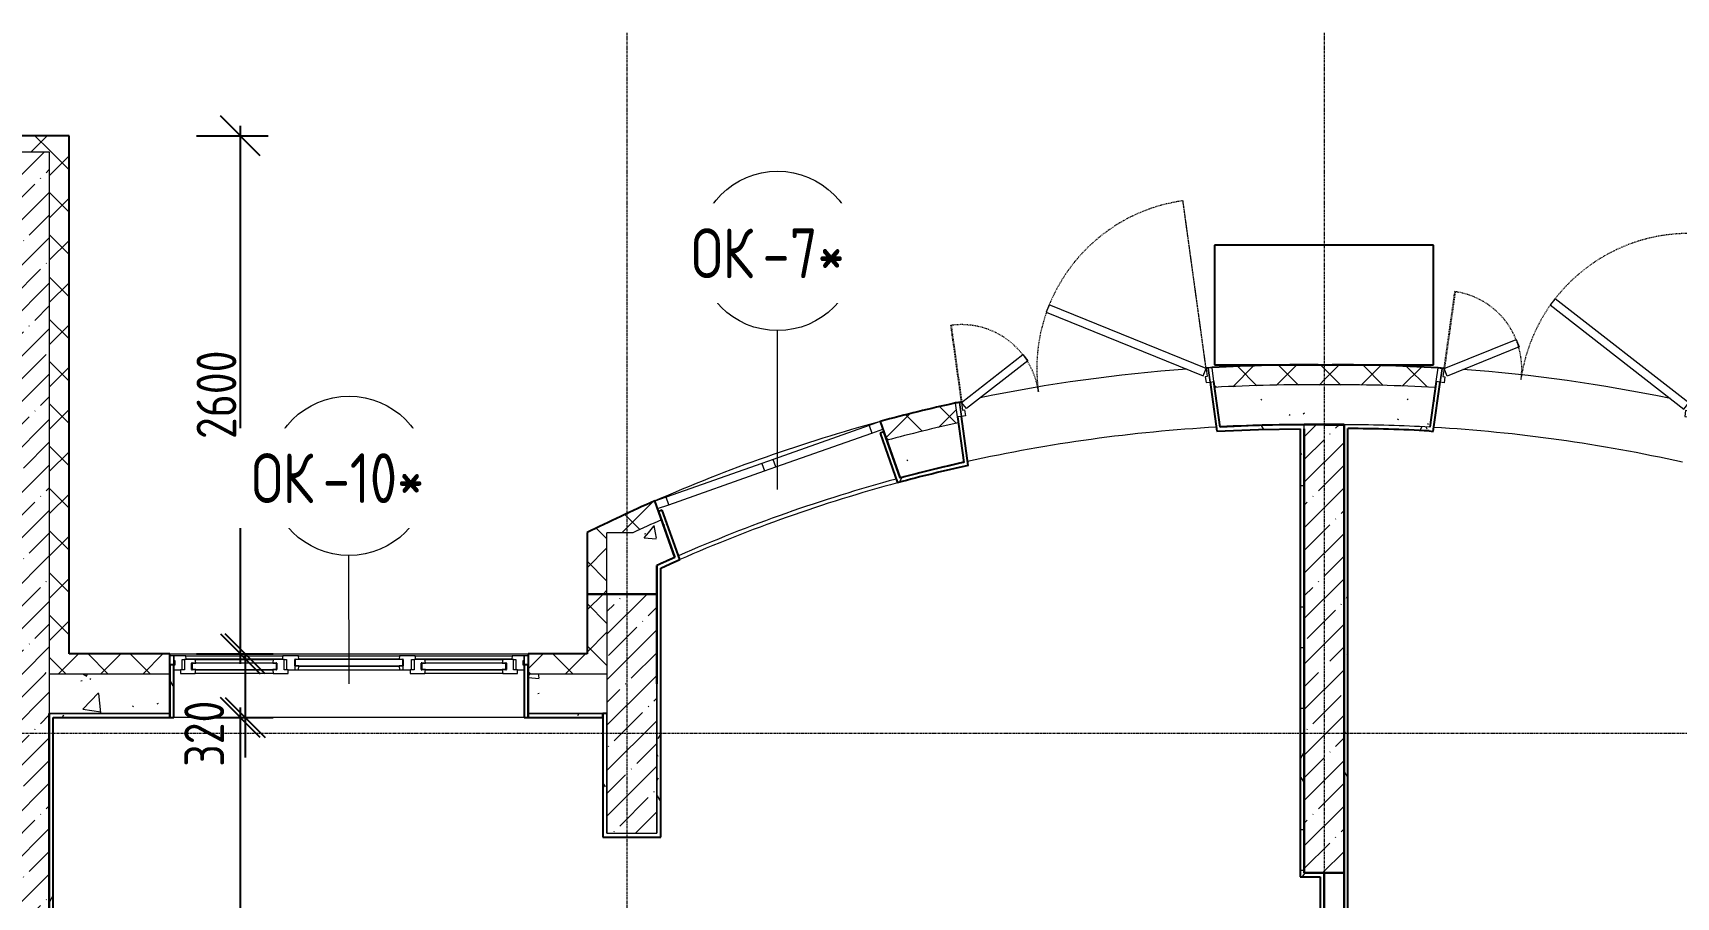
# Model space of a CAD drawing. Header units: millimetres. Extents: x -11854 to 4360091, y -19344 to 4989148.
# Drawn here: x 68840 to 77090, y 21896 to 26234 of the extents above; entities that cross this region are included whole.
import ezdxf

# ---------------------------------------------------------------- set-up
doc = ezdxf.new("R2010")
doc.units = ezdxf.units.MM
doc.linetypes.add('Линия сетки', pattern=[22.225, 12.7, -3.175, 3.175, -3.175])
doc.linetypes.add('Штрих', pattern=[6.35, 3.175, -3.175])
doc.layers.get('0').update_dxf_attribs({"color": 254})
doc.layers.get('Defpoints').update_dxf_attribs({"color": 254})
for name, color, linetype, lineweight in [('A-ANNO-DIMS', 254, 'Continuous', 9), ('A-DOOR', 254, 'Continuous', 9), ('A-DOOR-FRAM', 254, 'Continuous', 18), ('A-FLOR', 254, 'Continuous', 9), ('A-GLAZ', 254, 'Continuous', 9), ('A-GLAZ-IDEN', 254, 'Continuous', 9), ('A-WALL', 254, 'Continuous', 9), ('S-GRID', 254, 'Continuous', 9)]:
    doc.layers.add(name, color=color, linetype=linetype, lineweight=lineweight)
doc.styles.add('ISOCPEUR', font='isocpeur.ttf', dxfattribs={"width": 0.8, "height": 200})
doc.styles.add('ISOCPEUR_1', font='isocpeur.ttf', dxfattribs={"width": 0.8, "height": 250})
doc.dimstyles.new('2_0_мм_ISOCPEUR', dxfattribs={"dimscale": 304.8, "dimtxt": 199.196235, "dimasz": 0.656168, "dimexe": 0.459318, "dimexo": 0.625, "dimgap": 0.065617, "dimtad": 1, "dimdec": 0, "dimtxsty": 'ISOCPEUR', "dimblk1": 'OBLIQUE', "dimblk2": 'OBLIQUE', "dimsah": 1, "dimcen": 2.5, "dimdle": 0.164042, "dimazin": 3, "dimtfac": 1, "dimtix": 1, "dimtmove": 0, "dimatfit": 3, "dimfxl": 0.787402, "dimfxlon": 1, "dimtvp": 1, "dimarcsym": 2})
doc.dimstyles.new('2_0_мм_ISOCPEUR_1', dxfattribs={"dimscale": 304.8, "dimtxt": 199.196235, "dimasz": 0.656168, "dimexe": 0.459318, "dimexo": 0.625, "dimgap": 0.065617, "dimtad": 1, "dimdec": 0, "dimtxsty": 'ISOCPEUR', "dimblk1": 'OBLIQUE', "dimblk2": 'OBLIQUE', "dimsah": 1, "dimcen": 2.5, "dimdle": 0.164042, "dimazin": 3, "dimtfac": 1, "dimtix": 1, "dimtmove": 1, "dimatfit": 3, "dimfxl": 0.787402, "dimfxlon": 1, "dimtvp": 1, "dimarcsym": 2})
pattern_1 = [(45, (542041.67, 20914.14), (-114.04925, 114.04925), []), (45, (542155.72, 20914.14), (-114.04925, 114.04925), [201.613, -40.323, 3.353, -36.97])]
pattern_2 = [(50, (542041.7, 20914.14), (728.7365, -63.7558), [76.2, -838.2]), (355, (542041.7, 20914.14), (-140.9716, 764.2276), [60.96, -670.56]), (100.451, (542102.4, 20908.8), (587.77, 700.4668), [64.76, -712.36]), (46.184, (542041.7, 21117.3), (1084.3162, -168.171), [114.3, -1257.3]), (96.636, (542132, 21103.3), (949.61, 989.7098), [97.14, -1068.54]), (351.184, (542041.7, 21117.3), (949.6206, 989.7012), [91.44, -1005.84]), (21, (542143.3, 21066.54), (606.4579, -409.0606), [76.2, -838.2]), (326, (542143.3, 21066.54), (247.2083, 736.7529), [60.96, -670.56]), (71.451, (542193.8, 21032.46), (853.6683, 327.6855), [64.76, -712.36]), (37.5, (542041.67, 20914.14), (12.3547, 338.22012), [6.706, -655.726, 6.706, -674.014, -673.1]), (37.5, (542041.67, 20914.14), (12.3547, 338.22012), [-1343.152, 6.706, -666.394]), (7.5, (542041.67, 20914.14), (267.27887, 400.72213), [6.706, -381.406, 6.706, -640.486, -256.54]), (7.5, (542041.67, 20914.14), (267.27887, 400.72213), [-1035.304, 6.706, -249.834]), (327.5, (541815.1, 20914.14), (542.36333, -22.91534), [6.706, -247.294, 6.706, -785.774, -1051.56]), (327.5, (541815.1, 20914.14), (542.36333, -22.91534), [-1046.48, 6.706, -1044.854]), (317.5, (541713.5, 20914.14), (592.51696, 101.7071), [6.706, -323.494, 6.706, -519.582, -746.76]), (317.5, (541713.5, 20914.14), (592.51696, 101.7071), [-856.488, 6.706, -740.054])]
pattern_3 = [(45, (542041.67, 20914.14), (-106.066017, 106.066017), []), (135, (542041.67, 20914.14), (-106.066017, -106.066017), [])]
pattern_4 = [(0, (542041.67, 20914.14), (406.4, 101.6), [33.528, -271.272, 33.528, -271.272, -1625.6]), (0, (542041.67, 20914.14), (406.4, 101.6), [-609.6, 33.528, -576.072, 33.528, -271.272, -711.2]), (0, (542041.67, 20914.14), (406.4, 101.6), [-1524, 33.528, -169.672, 33.528, -474.472]), (120, (542194.07, 20964.94), (-291.18818, 301.152724), [33.528, -271.272, 33.528, -1896.872]), (120, (542194.07, 20964.94), (-291.18818, 301.152724), [-338.328, -271.272, 33.528, -576.072, -1016]), (120, (542194.07, 20964.94), (-291.18818, 301.152724), [-1219.2, 33.528, -271.272, 33.528, -677.672]), (120, (542194.07, 20964.94), (-291.18818, 301.152724), [-1557.528, -169.672, 33.528, -474.472]), (240, (542244.87, 21168.14), (-115.21182, -402.752724), [33.528, -271.272, 33.528, -1896.872]), (240, (542244.87, 21168.14), (-115.21182, -402.752724), [-338.328, -271.272, 33.528, -576.072, -1016]), (240, (542244.87, 21168.14), (-115.21182, -402.752724), [-1219.2, 33.528, -271.272, 33.528, -677.672]), (240, (542244.87, 21168.14), (-115.21182, -402.752724), [-1557.528, -169.672, 33.528, -474.472])]

# ---------------------------------------------------------------- blocks, each defined once
blk = doc.blocks.new('Дверь_Двупольная_внутренняя ПВХ профиль - Дверной блок наружный металлический остекленный ДНМО 24х13 Л-V1-1Б')
at = {"layer": 'A-DOOR', "linetype": 'Штрих'}
for p, q in [((618, 1000), (618, 150)), ((-618, 540), (-618, 150))]:
    blk.add_line(p, q, dxfattribs=at)
at = {"layer": 'A-DOOR'}
for p, q in [((620, 1000), (618, 1000)), ((-620, 540), (-618, 540)), ((-650, 150), (-630, 150)), ((-650, 80), (-650, 150)), ((-630, 150), (-630, 80)), ((-618, 150), (-620, 150)), ((618, 150), (620, 150)), ((650, 150), (630, 150)), ((630, 150), (630, 80)), ((650, 80), (650, 150)), ((-630, 80), (-650, 80)), ((630, 80), (650, 80))]:
    blk.add_line(p, q, dxfattribs=at)
at = {"layer": 'A-DOOR', "linetype": 'Штрих', "lineweight": 18}
for p, q in [((620, 150), (620, 1000)), ((-620, 150), (-620, 540))]:
    blk.add_line(p, q, dxfattribs=at)
at = {"layer": 'A-DOOR', "lineweight": 18}
for p, q in [((-116.1, 575), (-136.1, 540.4)), ((-136.1, 540.4), (600, 115.4)), ((620, 150), (-116.1, 575)), ((-620, 150), (-282.3, 345)), ((-282.3, 345), (-262.3, 310.4)), ((-262.3, 310.4), (-600, 115.4)), ((-600, 115.4), (-620, 150)), ((600, 115.4), (620, 150))]:
    blk.add_line(p, q, dxfattribs=at)
at = {"layer": 'A-DOOR', "linetype": 'Штрих'}
for centre, radius, start, end in [((620, 150), 850, 90, 180), ((-620, 150), 390, 360, 90)]:
    blk.add_arc(centre, radius, start, end, dxfattribs=at)
at = {"layer": 'A-DOOR-FRAM'}
for p, q in [((-630, 150), (-620, 150)), ((-630, 80), (-630, 150)), ((-620, 150), (-620, 110)), ((-620, 110), (-610, 110)), ((-610, 110), (-610, 80)), ((620, 110), (610, 110)), ((610, 110), (610, 80)), ((630, 150), (620, 150)), ((620, 150), (620, 110)), ((630, 80), (630, 150)), ((-610, 80), (-630, 80)), ((610, 80), (630, 80))]:
    blk.add_line(p, q, dxfattribs=at)
blk = doc.blocks.new('Окно 1800х800 - ОК 1200Х1800_ОК-3_1 _ВНУТРЕННИЕ ОКНА_ EI 31-7441161-1Б')
at = {"layer": 'A-GLAZ', "lineweight": 18}
for p, q in [((-415, 150), (-475, 150)), ((-475, 110), (-415, 110)), ((-415, 110), (-415, 150)), ((725, 150), (665, 150)), ((665, 150), (665, 110)), ((665, 110), (725, 110))]:
    blk.add_line(p, q, dxfattribs=at)
at = {"layer": 'A-GLAZ'}
for p, q in [((-415, 110), (-415, 150)), ((95, 150), (-415, 150)), ((-415, 110), (95, 110)), ((155, 150), (95, 150)), ((95, 150), (95, 110)), ((95, 110), (155, 110)), ((665, 150), (155, 150)), ((155, 110), (155, 150)), ((155, 110), (665, 110)), ((665, 150), (665, 110))]:
    blk.add_line(p, q, dxfattribs=at)
blk = doc.blocks.new('BIMLIB_Окно_Трехстворчатое_Wintech_СФрамугойСнизу_ГОСТ30674-99 - 1800Х1800-7464797-1Б')
at = {"layer": 'A-GLAZ'}
for p, q in [((-755, 140), (-775, 140)), ((-755, 95), (-755, 140)), ((-694.8, 140), (-207.5, 140)), ((-210.3, 123.5), (-692, 123.5)), ((-646.8, 121.5), (-255.5, 121.5)), ((-644, 105), (-258.3, 105)), ((-129.1, 140), (379.1, 140)), ((376.3, 123.5), (-126.3, 123.5)), ((-126.3, 87.5), (376.3, 87.5)), ((457.5, 140), (944.8, 140)), ((942, 123.5), (460.3, 123.5)), ((505.5, 121.5), (896.8, 121.5)), ((508.3, 105), (894, 105)), ((1025, 140), (1005, 140)), ((1005, 140), (1005, 95)), ((-255.5, 51.5), (-646.8, 51.5)), ((-644, 69), (-258.3, 69)), ((-129.1, 70), (379.1, 70)), ((896.8, 51.5), (505.5, 51.5)), ((508.3, 69), (894, 69))]:
    blk.add_line(p, q, dxfattribs=at)
at = {"layer": 'A-GLAZ', "lineweight": 18}
for p, q in [((-755, 140), (-755, 117)), ((-694.8, 140), (-755, 140)), ((-755, 117), (-749.5, 117)), ((-749.5, 93), (-755, 93)), ((-749.5, 117), (-749.5, 93)), ((-713, 70), (-713, 121.5)), ((-713, 121.5), (-701, 121.5)), ((-646.8, 121.5), (-701, 121.5)), ((-701, 121.5), (-701, 70)), ((-692, 123.5), (-694.8, 140)), ((-692, 121.5), (-692, 123.5)), ((-665, 71), (-665, 103)), ((-665, 103), (-644, 103)), ((-239.8, 103), (-662.5, 103)), ((-662.5, 103), (-662.5, 71)), ((-644, 105), (-646.8, 121.5)), ((-644, 103), (-644, 105)), ((-255.5, 121.5), (-258.3, 105)), ((-258.3, 105), (-258.3, 103)), ((-258.3, 103), (-237.3, 103)), ((-201.3, 121.5), (-255.5, 121.5)), ((-239.8, 71), (-239.8, 103)), ((-237.3, 103), (-237.3, 71)), ((-207.5, 140), (-210.3, 123.5)), ((-210.3, 123.5), (-210.3, 121.5)), ((-129.1, 140), (-207.5, 140)), ((-201.3, 70), (-201.3, 121.5)), ((-201.3, 121.5), (-189.3, 121.5)), ((-189.3, 121.5), (-189.3, 70)), ((-126.3, 89.5), (-147.3, 89.5)), ((-147.3, 89.5), (-147.3, 70)), ((394.8, 121.5), (-144.8, 121.5)), ((-144.8, 121.5), (-144.8, 89.5)), ((-144.8, 89.5), (394.8, 89.5)), ((-126.3, 123.5), (-129.1, 140)), ((-129.1, 70), (-126.3, 87.5)), ((-126.3, 121.5), (-126.3, 123.5)), ((-126.3, 87.5), (-126.3, 89.5)), ((379.1, 140), (376.3, 123.5)), ((376.3, 123.5), (376.3, 121.5)), ((376.3, 89.5), (376.3, 87.5)), ((397.3, 89.5), (376.3, 89.5)), ((376.3, 87.5), (379.1, 70)), ((457.5, 140), (379.1, 140)), ((394.8, 89.5), (394.8, 121.5)), ((397.3, 70), (397.3, 89.5)), ((439.3, 70), (439.3, 121.5)), ((439.3, 121.5), (451.3, 121.5)), ((505.5, 121.5), (451.3, 121.5)), ((451.3, 121.5), (451.3, 70)), ((460.3, 123.5), (457.5, 140)), ((460.3, 121.5), (460.3, 123.5)), ((487.3, 71), (487.3, 103)), ((487.3, 103), (508.3, 103)), ((912.5, 103), (489.8, 103)), ((489.8, 103), (489.8, 71)), ((508.3, 105), (505.5, 121.5)), ((508.3, 103), (508.3, 105)), ((896.8, 121.5), (894, 105)), ((894, 105), (894, 103)), ((894, 103), (915, 103)), ((951, 121.5), (896.8, 121.5)), ((912.5, 71), (912.5, 103)), ((915, 103), (915, 71)), ((944.8, 140), (942, 123.5)), ((942, 123.5), (942, 121.5)), ((1005, 140), (944.8, 140)), ((951, 70), (951, 121.5)), ((951, 121.5), (963, 121.5)), ((963, 121.5), (963, 70)), ((999.5, 93), (999.5, 117)), ((999.5, 117), (1005, 117)), ((1005, 93), (999.5, 93)), ((1005, 117), (1005, 140)), ((-755, 70), (-721, 70)), ((-721, 70), (-721, 51.5)), ((-701, 70), (-721, 70)), ((-721, 51.5), (-646.8, 51.5)), ((-644, 71), (-665, 71)), ((-662.5, 71), (-239.8, 71)), ((-646.8, 51.5), (-644, 69)), ((-644, 69), (-644, 71)), ((-237.3, 71), (-258.3, 71)), ((-258.3, 71), (-258.3, 69)), ((-258.3, 69), (-255.5, 51.5)), ((-255.5, 51.5), (-181.3, 51.5)), ((-181.3, 70), (-201.3, 70)), ((-181.3, 51.5), (-181.3, 70)), ((-181.3, 70), (-147.3, 70)), ((-147.3, 70), (-129.1, 70)), ((379.1, 70), (397.3, 70)), ((397.3, 70), (431.3, 70)), ((431.3, 70), (431.3, 51.5)), ((451.3, 70), (431.3, 70)), ((431.3, 51.5), (505.5, 51.5)), ((508.3, 71), (487.3, 71)), ((489.8, 71), (912.5, 71)), ((505.5, 51.5), (508.3, 69)), ((508.3, 69), (508.3, 71)), ((915, 71), (894, 71)), ((894, 71), (894, 69)), ((894, 69), (896.8, 51.5)), ((896.8, 51.5), (971, 51.5)), ((971, 70), (951, 70)), ((971, 51.5), (971, 70)), ((971, 70), (1005, 70))]:
    blk.add_line(p, q, dxfattribs=at)
at = {"layer": 'A-GLAZ', "lineweight": 25}
for p, q in [((-665, 103), (-665, 71)), ((-662.5, 103), (-665, 103)), ((-662.5, 71), (-662.5, 103)), ((-237.3, 103), (-239.8, 103)), ((-239.8, 103), (-239.8, 71)), ((-237.3, 71), (-237.3, 103)), ((-144.8, 121.5), (-147.3, 121.5)), ((-147.3, 121.5), (-147.3, 89.5)), ((-147.3, 89.5), (-144.8, 89.5)), ((-144.8, 89.5), (-144.8, 121.5)), ((394.8, 121.5), (394.8, 89.5)), ((397.3, 121.5), (394.8, 121.5)), ((394.8, 89.5), (397.3, 89.5)), ((397.3, 89.5), (397.3, 121.5)), ((487.3, 103), (487.3, 71)), ((489.8, 103), (487.3, 103)), ((489.8, 71), (489.8, 103)), ((915, 103), (912.5, 103)), ((912.5, 103), (912.5, 71)), ((915, 71), (915, 103)), ((-665, 71), (-662.5, 71)), ((-239.8, 71), (-237.3, 71)), ((487.3, 71), (489.8, 71)), ((912.5, 71), (915, 71))]:
    blk.add_line(p, q, dxfattribs=at)
blk = doc.blocks.new('_Oblique')
at = {"color": 0, "linetype": 'ByBlock', "lineweight": -2}
blk.add_line((-0.5, -0.5), (0.5, 0.5), dxfattribs=at)
blk = doc.blocks.new('*D803')
at = {"layer": 'A-ANNO-DIMS', "color": 0, "lineweight": -2, "transparency": 16777216}
for p, q in [((69661.2, 22797.4), (70022.1, 22797.4)), ((69882.1, 19287.4), (69882.1, 22847.4)), ((69661.2, 19337.4), (70022.1, 19337.4))]:
    blk.add_line(p, q, dxfattribs=at)
at = {"layer": 'Defpoints', "color": 0, "transparency": 16777216}
for p in [(69642.1, 22797.4), (69882.1, 22797.4), (69642.1, 19337.4)]:
    blk.add_point(p, dxfattribs=at)
at = {"layer": 'A-ANNO-DIMS', "color": 0, "lineweight": -2, "transparency": 16777216, "xscale": 200, "yscale": 200, "zscale": 200}
for p, rotation in [((69882.1, 22797.4), 90), ((69882.1, 19337.4), 270)]:
    blk.add_blockref('_Oblique', p, dxfattribs=dict(at, rotation=rotation))
at = {"layer": 'A-ANNO-DIMS', "color": 0, "transparency": 16777216, "insert": (69762.1, 21067.4), "char_height": 200, "width": 551.62, "attachment_point": 5, "rotation": 90, "style": 'ISOCPEUR'}
blk.add_mtext('\\A1;3460', dxfattribs=at)
blk = doc.blocks.new('*D804')
at = {"layer": 'A-ANNO-DIMS', "color": 0, "lineweight": -2, "transparency": 16777216}
for p, q in [((69661.2, 23117.4), (70046.1, 23117.4)), ((69906.1, 23117.4), (69906.1, 22747.4)), ((69661.2, 22797.4), (70046.1, 22797.4)), ((69906.1, 22797.4), (69906.1, 22597.4))]:
    blk.add_line(p, q, dxfattribs=at)
at = {"layer": 'Defpoints', "color": 0, "transparency": 16777216}
for p in [(69642.1, 23117.4), (69906.1, 23117.4), (69642.1, 22797.4)]:
    blk.add_point(p, dxfattribs=at)
at = {"layer": 'A-ANNO-DIMS', "color": 0, "lineweight": -2, "transparency": 16777216, "xscale": 200, "yscale": 200, "zscale": 200}
for p, rotation in [((69906.1, 23117.4), 90), ((69906.1, 22797.4), 270)]:
    blk.add_blockref('_Oblique', p, dxfattribs=dict(at, rotation=rotation))
at = {"layer": 'A-ANNO-DIMS', "color": 0, "transparency": 16777216, "insert": (69600.8, 22550.8), "char_height": 200, "width": 399.925, "attachment_point": 1, "rotation": 90, "line_spacing_factor": 1.149209, "style": 'ISOCPEUR'}
blk.add_mtext('\\A1;320', dxfattribs=at)
blk = doc.blocks.new('*D805')
at = {"layer": 'A-ANNO-DIMS', "color": 0, "lineweight": -2, "transparency": 16777216}
for p, q in [((69882.1, 23067.4), (69882.1, 25767.4)), ((69661.2, 25717.4), (70022.1, 25717.4)), ((69661.2, 23117.4), (70022.1, 23117.4))]:
    blk.add_line(p, q, dxfattribs=at)
at = {"layer": 'Defpoints', "color": 0, "transparency": 16777216}
for p in [(69642.1, 25717.4), (69882.1, 25717.4), (69642.1, 23117.4)]:
    blk.add_point(p, dxfattribs=at)
at = {"layer": 'A-ANNO-DIMS', "color": 0, "lineweight": -2, "transparency": 16777216, "xscale": 200, "yscale": 200, "zscale": 200}
for p, rotation in [((69882.1, 25717.4), 90), ((69882.1, 23117.4), 270)]:
    blk.add_blockref('_Oblique', p, dxfattribs=dict(at, rotation=rotation))
at = {"layer": 'A-ANNO-DIMS', "color": 0, "transparency": 16777216, "insert": (69762.1, 24417.4), "char_height": 200, "width": 533.233, "attachment_point": 5, "rotation": 90, "style": 'ISOCPEUR'}
blk.add_mtext('\\A1;2600', dxfattribs=at)
blk = doc.blocks.new('Марка окна - Марка окна-2857-1Б')
at = {"layer": 'A-GLAZ-IDEN'}
blk.add_circle((0, 0), 4.001, dxfattribs=at)

msp = doc.modelspace()

# ---------------------------------------------------------------- hatches: boundary and pattern name
at = {"layer": 'A-WALL'}
h = msp.add_hatch(dxfattribs=at)
h.set_pattern_fill('FP_4', color=8, style=0, pattern_type=2)
h.set_pattern_definition(pattern_3)
h.paths.add_polyline_path([(67442.6, 25637.4), (68922.6, 25637.4), (68922.6, 25717.4), (67442.6, 25717.4)])
h = msp.add_hatch(dxfattribs=at)
h.set_pattern_fill('FP_4', color=8, style=0, pattern_type=2)
h.set_pattern_definition(pattern_3)
h.paths.add_polyline_path([(68922.6, 23117.4), (69022.6, 23117.4), (69022.6, 25717.4), (68922.6, 25717.4), (68922.6, 23818.9)])
h = msp.add_hatch(dxfattribs=at)
h.set_pattern_fill('FP_1', color=8, style=0, pattern_type=2)
h.set_pattern_definition(pattern_1)
h.paths.add_polyline_path([(68722.6, 23017.4), (68922.6, 23017.4), (68922.6, 25637.4), (68722.6, 25637.4), (68722.6, 23117.4)])
h = msp.add_hatch(dxfattribs=at)
h.set_pattern_fill('FP_4', color=8, style=0, pattern_type=2)
h.set_pattern_definition(pattern_3)
h.paths.add_polyline_path([(71622.9, 23724.7), (71851.7, 23724.7), (71996.1, 23789.8), (71962.7, 23884.4), (71791.6, 23807), (71622.3, 23725.8)])
h.paths.add_polyline_path([(73127.8, 24188.7), (73306.4, 24234.8), (73485.9, 24276.8), (73472.2, 24376.2), (73282.8, 24332), (73094.5, 24283.3), (73104.8, 24254.1)])
h.paths.add_polyline_path([(74773.7, 24454.5), (75050.5, 24465.3), (75327.5, 24466.5), (75327.6, 24566.5), (75043.7, 24565.2), (74760.2, 24552.9), (74769.7, 24483.6)])
h = msp.add_hatch(dxfattribs=at)
h.set_pattern_fill('FP_4', color=8, style=0, pattern_type=2)
h.set_pattern_definition(pattern_3)
h.paths.add_polyline_path([(78791, 23722.9), (79022.5, 23722.9), (78821, 23818.9), (78682.1, 23881.7), (78648.7, 23787.2), (78720, 23755.4)])
h.paths.add_polyline_path([(77517.2, 24187), (77550.6, 24281.5), (77367.1, 24329.2), (77182.5, 24372.6), (77168.6, 24273.2), (77343.4, 24232), (77493.2, 24193.2)])
h.paths.add_polyline_path([(75881.2, 24453.5), (75895.1, 24552.8), (75611.5, 24564.6), (75327.6, 24566.5), (75327.5, 24466.5), (75604.4, 24464.8), (75737.8, 24459.3)])
h = msp.add_hatch(dxfattribs=at)
h.set_pattern_fill('FP_2', color=8, style=0, pattern_type=2)
h.set_pattern_definition(pattern_2)
h.paths.add_polyline_path([(71972.6, 23560.1), (72062.8, 23600.6), (71996.1, 23789.8), (71851.7, 23724.7), (71972.6, 23724.7), (71972.6, 23572.7)])
h.paths.add_polyline_path([(73194.5, 23999.6), (73397.3, 24050.8), (73513.4, 24078), (73485.9, 24276.8), (73306.4, 24234.8), (73127.8, 24188.7), (73171.4, 24065)])
h.paths.add_polyline_path([(74801.2, 24255.8), (75064.1, 24265.5), (75327.3, 24266.5), (75327.5, 24466.5), (75050.5, 24465.3), (74773.7, 24454.5), (74793.5, 24311.1)])
h = msp.add_hatch(dxfattribs=at)
h.set_pattern_fill('FP_5', color=8, style=0, pattern_type=2)
h.set_pattern_definition(pattern_4)
h.paths.add_polyline_path([(74781.2, 24254.5), (74801.2, 24255.6), (74769.7, 24483.6), (74749.9, 24480.9), (74773.3, 24311.1)])
h = msp.add_hatch(dxfattribs=at)
h.set_pattern_fill('FP_2', color=8, style=0, pattern_type=2)
h.set_pattern_definition(pattern_2)
h.paths.add_polyline_path([(78672.6, 23557.3), (78672.6, 23722.9), (78791, 23722.9), (78648.7, 23787.2), (78581.9, 23598.1), (78663.5, 23561.4)])
h.paths.add_polyline_path([(77450.4, 23997.9), (77517.2, 24187), (77343.4, 24232), (77168.6, 24273.2), (77140.8, 24074.5), (77296, 24037.7)])
h.paths.add_polyline_path([(75853.4, 24254.7), (75881.2, 24453.5), (75604.4, 24464.8), (75327.5, 24466.5), (75327.3, 24266.5), (75445.3, 24266.9), (75648, 24263.5), (75737.8, 24259.7)])
h = msp.add_hatch(dxfattribs=at)
h.set_pattern_fill('FP_5', color=8, style=0, pattern_type=2)
h.set_pattern_definition(pattern_4)
h.paths.add_polyline_path([(75870.5, 24232.8), (75905.2, 24480.7), (75885.4, 24483.5), (75850.7, 24235.6)])
h = msp.add_hatch(dxfattribs=at)
h.set_pattern_fill('FP_5', color=8, style=0, pattern_type=2)
h.set_pattern_definition(pattern_4)
h.paths.add_polyline_path([(71972.5, 23538.2), (72087.8, 23589.9), (72081.1, 23608.8), (71972.5, 23560.2)])
h.paths.add_polyline_path([(73181.7, 23975.8), (73397.3, 24030.5), (73535.7, 24062.8), (73532.9, 24082.7), (73513.3, 24078.3), (73353.5, 24040.8), (73175, 23994.7)])
h.paths.add_polyline_path([(74783.9, 24234.6), (74993.1, 24243.5), (75222.6, 24246.7), (75222.6, 24266.7), (75011.8, 24264), (74781.2, 24254.5)])
h = msp.add_hatch(dxfattribs=at)
h.set_pattern_fill('FP_5', color=8, style=0, pattern_type=2)
h.set_pattern_definition(pattern_4)
h.paths.add_polyline_path([(73513.3, 24078.3), (73532.9, 24082.7), (73501.7, 24308.6), (73481.9, 24305.9), (73501.7, 24162.3)])
h = msp.add_hatch(dxfattribs=at)
h.set_pattern_fill('FP_1', color=8, style=0, pattern_type=2)
h.set_pattern_definition(pattern_1)
h.paths.add_polyline_path([(75222.6, 22017.4), (75422.6, 22017.4), (75422.6, 24267.4), (75222.6, 24266.7), (75222.6, 23818.9)])
h = msp.add_hatch(dxfattribs=at)
h.set_pattern_fill('FP_5', color=8, style=0, pattern_type=2)
h.set_pattern_definition(pattern_4)
h.paths.add_polyline_path([(75442.5, 16907.5), (75442.5, 24266.9), (75422.5, 24267), (75422.5, 16907.5)])
h = msp.add_hatch(dxfattribs=at)
h.set_pattern_fill('FP_5', color=8, style=0, pattern_type=2)
h.set_pattern_definition(pattern_4)
h.paths.add_polyline_path([(78652.5, 23545.4), (78652.5, 23566.4), (78581.9, 23598.1), (78575.5, 23580), (78614, 23562.8)])
h.paths.add_polyline_path([(77444, 23979.7), (77450.4, 23997.9), (77296, 24037.7), (77140.8, 24074.5), (77138.1, 24055.4), (77291.4, 24019.1)])
h.paths.add_polyline_path([(75850.7, 24235.6), (75853.4, 24254.7), (75648, 24263.5), (75442.5, 24266.9), (75442.5, 24247.6), (75646.7, 24244.3), (75737.8, 24240.4)])
h = msp.add_hatch(dxfattribs=at)
h.set_pattern_fill('FP_5', color=8, style=0, pattern_type=2)
h.set_pattern_definition(pattern_4)
h.paths.add_polyline_path([(75202.5, 21997.4), (75222.5, 21997.4), (75222.5, 24246.7), (75202.5, 24246.7), (75202.5, 23818.9)])
h = msp.add_hatch(dxfattribs=at)
h.set_pattern_fill('FP_5', color=8, style=0, pattern_type=2)
h.set_pattern_definition(pattern_4)
h.paths.add_polyline_path([(72062.7, 23600.8), (72081.1, 23608.8), (72000.2, 23838.3), (71981.3, 23831.7), (71985.8, 23818.9)])
h = msp.add_hatch(dxfattribs=at)
h.set_pattern_fill('FP_4', color=8, style=0, pattern_type=2)
h.set_pattern_definition(pattern_3)
h.paths.add_polyline_path([(71722.6, 23417.4), (71722.6, 23724.7), (71622.6, 23724.7), (71622.6, 23417.4), (71642, 23417.4)])
h = msp.add_hatch(dxfattribs=at)
h.set_pattern_fill('FP_2', color=8, style=0, pattern_type=2)
h.set_pattern_definition(pattern_2)
h.paths.add_polyline_path([(71972.6, 23417.4), (71972.6, 23724.7), (71722.6, 23724.7), (71722.6, 23417.4), (71934.5, 23417.4)])
h = msp.add_hatch(dxfattribs=at)
h.set_pattern_fill('FP_5', color=8, style=0, pattern_type=2)
h.set_pattern_definition(pattern_4)
h.paths.add_polyline_path([(71972.5, 22217.4), (71992.5, 22217.4), (71992.5, 23547.3), (71972.5, 23538.2), (71972.5, 22342)])
h = msp.add_hatch(dxfattribs=at)
h.set_pattern_fill('FP_4', color=8, style=0, pattern_type=2)
h.set_pattern_definition(pattern_3)
h.paths.add_polyline_path([(71622.6, 23017.4), (71722.6, 23017.4), (71722.6, 23417.4), (71622.6, 23417.4), (71622.6, 23117.4)])
h = msp.add_hatch(dxfattribs=at)
h.set_pattern_fill('FP_1', color=8, style=0, pattern_type=2)
h.set_pattern_definition(pattern_1)
h.paths.add_polyline_path([(71722.6, 22967.4), (71972.6, 22967.4), (71972.6, 23417.4), (71722.6, 23417.4), (71722.6, 23017.4)])
h = msp.add_hatch(dxfattribs=at)
h.set_pattern_fill('FP_4', color=8, style=0, pattern_type=2)
h.set_pattern_definition(pattern_3)
h.paths.add_polyline_path([(68922.6, 23017.4), (69527.6, 23017.4), (69527.6, 23117.4), (68922.6, 23117.4)])
h.paths.add_polyline_path([(71327.6, 23017.4), (71622.6, 23017.4), (71622.6, 23117.4), (71327.6, 23117.4), (71327.6, 23080.4)])
h = msp.add_hatch(dxfattribs=at)
h.set_pattern_fill('FP_1', color=8, style=0, pattern_type=2)
h.set_pattern_definition(pattern_1)
h.paths.add_polyline_path([(68722.6, 16687.4), (68922.6, 16687.4), (68922.6, 23017.4), (68722.6, 23017.4), (68722.6, 16807.4)])
h = msp.add_hatch(dxfattribs=at)
h.set_pattern_fill('FP_2', color=8, style=0, pattern_type=2)
h.set_pattern_definition(pattern_2)
h.paths.add_polyline_path([(68922.6, 22817.4), (69527.6, 22817.4), (69527.6, 23017.4), (68922.6, 23017.4), (68922.6, 22834.3)])
h.paths.add_polyline_path([(71327.6, 22817.4), (71722.6, 22817.4), (71722.6, 23017.4), (71327.6, 23017.4), (71327.6, 22834.3)])
h = msp.add_hatch(dxfattribs=at)
h.set_pattern_fill('FP_5', color=8, style=0, pattern_type=2)
h.set_pattern_definition(pattern_4)
h.paths.add_polyline_path([(69527.6, 22797.4), (69547.6, 22797.4), (69547.6, 23062.4), (69527.6, 23062.4), (69527.6, 22834.3)])
h = msp.add_hatch(dxfattribs=at)
h.set_pattern_fill('FP_1', color=8, style=0, pattern_type=2)
h.set_pattern_definition(pattern_1)
h.paths.add_polyline_path([(71722.6, 22217.4), (71972.6, 22217.4), (71972.6, 22967.4), (71722.6, 22967.4), (71722.6, 22342)])
h = msp.add_hatch(dxfattribs=at)
h.set_pattern_fill('FP_5', color=8, style=0, pattern_type=2)
h.set_pattern_definition(pattern_4)
h.paths.add_polyline_path([(71327.6, 22797.4), (71702.5, 22797.4), (71702.5, 22817.4), (71327.6, 22817.4)])
h.paths.add_polyline_path([(69527.6, 22797.4), (69527.6, 22817.4), (68922.5, 22817.4), (68922.5, 22797.4), (69301.5, 22797.4)])
h = msp.add_hatch(dxfattribs=at)
h.set_pattern_fill('FP_5', color=8, style=0, pattern_type=2)
h.set_pattern_definition(pattern_4)
h.paths.add_polyline_path([(68942.5, 19337.4), (68942.5, 22797.4), (68922.5, 22797.4), (68922.5, 19337.4)])
h = msp.add_hatch(dxfattribs=at)
h.set_pattern_fill('FP_5', color=8, style=0, pattern_type=2)
h.set_pattern_definition(pattern_4)
h.paths.add_polyline_path([(71702.5, 22197.4), (71722.5, 22197.4), (71722.5, 22817.4), (71702.5, 22817.4), (71702.5, 22342)])
h = msp.add_hatch(dxfattribs=at)
h.set_pattern_fill('FP_5', color=8, style=0, pattern_type=2)
h.set_pattern_definition(pattern_4)
h.paths.add_polyline_path([(75222.5, 21997.4), (75322.5, 21997.4), (75322.5, 22017.4), (75222.5, 22017.4)])
h = msp.add_hatch(dxfattribs=at)
h.set_pattern_fill('FP_5', color=8, style=0, pattern_type=2)
h.set_pattern_definition(pattern_4)
h.paths.add_polyline_path([(75322.5, 18887.4), (75322.5, 21997.4), (75302.5, 21997.4), (75302.5, 18887.4)])
h = msp.add_hatch(dxfattribs=at)
h.set_pattern_fill('FP_2', color=8, style=0, pattern_type=2)
h.set_pattern_definition(pattern_2)
h.paths.add_polyline_path([(75422.6, 18887.4), (75422.6, 22017.4), (75322.6, 22017.4), (75322.6, 18887.4)])

# ---------------------------------------------------------------- linework, layer by layer
at = {"layer": 'A-FLOR', "color": 8}
for centre, start, end in [((75224.1, 16437.2), 93.24247, 102.47387), ((75224.1, 16437.2), 91.16679, 91.37756), ((75415.1, 16437), 77.41412, 86.64547)]:
    msp.add_arc(centre, 7830, start, end, dxfattribs=at)
at = {"layer": 'A-GLAZ-IDEN', "color": 8}
for p, q in [((72578.8, 23941.6), (72577.9, 24739.3)), ((70427.6, 22967.4), (70426.6, 23610.5))]:
    msp.add_line(p, q, dxfattribs=at)
at = {"layer": 'A-WALL', "color": 8, "lineweight": 25}
for p, q in [((69022.6, 25717.4), (67442.6, 25717.4)), ((69022.6, 23117.4), (69022.6, 25717.4)), ((75872.6, 25167.4), (74772.6, 25167.4)), ((74772.6, 25167.4), (74772.6, 24567.4)), ((75872.6, 24567.4), (75872.6, 25167.4)), ((74772.6, 24567.4), (75872.6, 24567.4)), ((74749.9, 24480.9), (74783.9, 24234.6)), ((74801.2, 24255.6), (74769.7, 24483.6)), ((75885.4, 24483.5), (75853.4, 24254.7)), ((75870.5, 24232.8), (75905.2, 24480.7)), ((73492, 24378.9), (73472.2, 24376.2)), ((73094.5, 24283.3), (73194.5, 23999.6)), ((73481.9, 24305.9), (73513.4, 24078)), ((73535.7, 24062.8), (73501.7, 24308.6)), ((75222.6, 24267.4), (75222.6, 24266.7)), ((75422.6, 24267.4), (75222.6, 24267.4)), ((75422.5, 24267), (75422.5, 16907.5)), ((75422.6, 22017.4), (75422.6, 24267.4)), ((73113.1, 24230.6), (73094.2, 24224)), ((73094.2, 24224), (73181.7, 23975.8)), ((73194.4, 23999.9), (73113.1, 24230.6)), ((75202.5, 24246.7), (75202.5, 21997.4)), ((75222.5, 22017.4), (75222.5, 24246.7)), ((75222.6, 24246.7), (75222.6, 22017.4)), ((75442.5, 16907.5), (75442.5, 24247.6)), ((75850.7, 24235.6), (75870.5, 24232.8)), ((72062.8, 23600.6), (71962.7, 23884.4)), ((72000.2, 23838.3), (71981.3, 23831.7)), ((71981.3, 23831.7), (72062.7, 23600.8)), ((72087.8, 23589.9), (72000.2, 23838.3)), ((71622.3, 23725.8), (71622.9, 23724.7)), ((71622.6, 23724.7), (71622.6, 23417.4)), ((71622.9, 23724.7), (71622.6, 23724.7)), ((71972.5, 23560.2), (71972.5, 22967.4)), ((71972.6, 23417.4), (71972.6, 23560.1)), ((71992.5, 22197.4), (71992.5, 23547.3)), ((71972.6, 23417.4), (71622.6, 23417.4)), ((71622.6, 23417.4), (71622.6, 23117.4)), ((71622.6, 23417.4), (71972.6, 23417.4)), ((71972.6, 22967.4), (71972.6, 23417.4)), ((69527.6, 23117.4), (69022.6, 23117.4)), ((69527.6, 22797.4), (69527.6, 23117.4)), ((71622.6, 23117.4), (71327.6, 23117.4)), ((71327.6, 23117.4), (71327.6, 22817.4)), ((69527.6, 23062.4), (69527.6, 22797.4)), ((69547.6, 23062.4), (69527.6, 23062.4)), ((69547.6, 22797.4), (69547.6, 23062.4)), ((71307.6, 23062.4), (71307.6, 22797.4)), ((71327.6, 23062.4), (71307.6, 23062.4)), ((71327.6, 22797.4), (71327.6, 23062.4)), ((68922.5, 22817.4), (68922.5, 19337.4)), ((68922.6, 19337.4), (68922.6, 22817.4)), ((68942.5, 22797.4), (69527.6, 22797.4)), ((68942.5, 19337.4), (68942.5, 22797.4)), ((69527.6, 22797.4), (69547.6, 22797.4)), ((71307.6, 22797.4), (71327.6, 22797.4)), ((71327.6, 22817.4), (71327.6, 22797.4)), ((71327.6, 22797.4), (71702.5, 22797.4)), ((71702.5, 22797.4), (71702.5, 22817.4)), ((71702.5, 22817.4), (71702.5, 22197.4)), ((71722.6, 22817.4), (71702.5, 22817.4)), ((71702.5, 22197.4), (71992.5, 22197.4)), ((75202.5, 21997.4), (75302.5, 21997.4)), ((75322.5, 22017.4), (75222.5, 22017.4)), ((75222.6, 22017.4), (75422.6, 22017.4)), ((75302.5, 21997.4), (75302.5, 18907.4)), ((75322.5, 21997.4), (75322.5, 22017.4)), ((75322.5, 18887.4), (75322.5, 21997.4)), ((75422.6, 22017.4), (75322.6, 22017.4)), ((75322.6, 22017.4), (75322.6, 18887.4)), ((75422.6, 18887.4), (75422.6, 22017.4))]:
    msp.add_line(p, q, dxfattribs=at)
at = {"layer": 'A-WALL', "color": 8}
for p, q in [((67522.6, 25637.4), (68922.6, 25637.4)), ((68922.6, 25637.4), (68922.6, 23017.4)), ((74724.3, 24551.8), (74728, 24552)), ((75927.1, 24550.9), (75928.9, 24550.8)), ((73503.6, 24383), (73507.2, 24383.8)), ((75222.6, 24246.7), (75222.6, 24266.7)), ((71722.6, 23417.4), (71722.6, 23724.7)), ((71851.7, 23724.7), (71722.6, 23724.7)), ((71722.6, 23417.4), (71722.6, 22817.4)), ((69527.6, 23117.4), (71327.6, 23117.4)), ((68922.6, 23017.4), (69527.6, 23017.4)), ((68922.6, 23017.4), (68922.6, 22817.4)), ((71327.6, 23017.4), (71722.6, 23017.4)), ((71722.6, 23017.4), (71722.6, 22217.4)), ((71972.5, 22967.4), (71972.5, 22217.4)), ((71972.6, 22217.4), (71972.6, 22967.4)), ((69527.6, 22817.4), (68922.5, 22817.4)), ((68922.6, 22817.4), (69527.6, 22817.4)), ((71307.6, 22797.4), (69547.6, 22797.4)), ((71327.6, 22817.4), (71702.5, 22817.4)), ((71702.5, 22817.4), (71327.6, 22817.4)), ((71722.5, 22217.4), (71722.5, 22817.4)), ((71722.6, 22217.4), (71972.6, 22217.4))]:
    msp.add_line(p, q, dxfattribs=at)
at = {"layer": 'A-WALL', "color": 8, "lineweight": 25, "flags": 128}
for points in [[(75222.6, 24266.7), (75011.8, 24264), (74801.2, 24255.6)], [(75327.3, 24266.5), (75374.9, 24266.9), (75422.5, 24267)], [(74783.9, 24234.6), (74993.1, 24243.5), (75202.5, 24246.7)], [(73513.3, 24078.3), (73353.5, 24040.8), (73194.4, 23999.9)], [(72062.7, 23600.8), (72017.5, 23580.6), (71972.5, 23560.2)], [(71992.5, 23547.3), (72040, 23568.8), (72087.8, 23589.9)]]:
    msp.add_lwpolyline(points, dxfattribs=at)
at = {"layer": 'A-WALL', "color": 8}
for centre, radius, start, end in [((75224.1, 16437.2), 8130, 94.16017, 101.55632), ((75224.1, 16437.2), 8130, 93.2725, 93.48437), ((75415.1, 16437), 8130, 86.40358, 86.61545), ((75415.1, 16437), 8130, 78.31787, 85.74156), ((75224.1, 16437.2), 8030, 89.26251, 93.21527), ((75415.1, 16437), 8030, 86.67268, 90.62544), ((75224.1, 16437.2), 8130, 102.23211, 102.44398), ((75224.1, 16437.2), 8130, 105.18565, 113.65029), ((75224.1, 16437.2), 8030, 102.50121, 105.13284), ((75224.1, 16437.2), 7830, 93.24309, 102.4734), ((75415.1, 16437), 7830, 89.79995, 89.9463), ((75415.1, 16437.4), 7829.6, 86.79151, 89.79992), ((75415.1, 16437), 7830, 86.79155, 89.79995), ((75415.1, 16437), 7830, 77.41456, 86.64487), ((75218.3, 16457.6), 7809.1, 105.16834, 113.68717), ((75218.3, 16457.6), 7789.1, 105.1574, 113.69814), ((75224.1, 16437.2), 8030, 113.70309, 114.83308)]:
    msp.add_arc(centre, radius, start, end, dxfattribs=at)
at = {"layer": 'A-WALL', "color": 8, "lineweight": 25}
for centre, radius, start, end in [((75224.1, 16437.2), 8130, 89.27089, 93.2725), ((75415.1, 16437), 8130, 86.61545, 90.61706), ((75224.1, 16437.2), 8130, 102.44398, 105.18565), ((75224.1, 16437.2), 7830, 89.2451, 93.09641), ((75415.7, 16437.7), 7810, 86.80732, 89.8037), ((75218.3, 16457.6), 7789.1, 102.47586, 105.1574), ((75224.1, 16437.2), 7830, 102.62008, 105.02318), ((75224.1, 16437.2), 8130, 113.65029, 116.29721), ((75224.1, 16437.2), 7830, 113.81276, 114.53628)]:
    msp.add_arc(centre, radius, start, end, dxfattribs=at)
at = {"layer": 'S-GRID', "color": 8, "linetype": 'Линия сетки'}
for p, q in [((71822.6, 26233.7), (71822.6, -3986)), ((75322.6, 26233.7), (75322.6, -3986)), ((84219.3, 22717.4), (45556.2, 22717.4)), ((84219.3, 22717.4), (45556.2, 22717.4))]:
    msp.add_line(p, q, dxfattribs=at)

# ---------------------------------------------------------------- block references
at = {"layer": 'A-DOOR', "color": 8}
for p, rotation in [((74136.8, 24315.5), 7.858242096138289), ((76518, 24314.1), 352.0297119414278)]:
    msp.add_blockref('Дверь_Двупольная_внутренняя ПВХ профиль - Дверной блок наружный металлический остекленный ДНМО 24х13 Л-V1-1Б', p, dxfattribs=dict(at, rotation=rotation))
at = {"layer": 'A-GLAZ', "color": 8, "rotation": 19.41796739216159}
msp.add_blockref('Окно 1800х800 - ОК 1200Х1800_ОК-3_1 _ВНУТРЕННИЕ ОКНА_ EI 31-7441161-1Б', (72460.9, 23900), dxfattribs=at)
at = {"layer": 'A-GLAZ', "color": 8}
msp.add_blockref('BIMLIB_Окно_Трехстворчатое_Wintech_СФрамугойСнизу_ГОСТ30674-99 - 1800Х1800-7464797-1Б', (70302.6, 22967.4), dxfattribs=at)
at = {"layer": 'A-GLAZ-IDEN', "color": 8, "xscale": 99.99999999999991, "yscale": 99.99999999999991, "zscale": 99.99999999999991}
for p in [(72578.8, 25139.5), (70427.6, 24010.6)]:
    msp.add_blockref('Марка окна - Марка окна-2857-1Б', p, dxfattribs=at)

# ---------------------------------------------------------------- dimensions: what is measured, and where the dimension line sits
at = {"layer": 'A-ANNO-DIMS', "color": 8}
for base, p1, p2, override, picture, middle in [((69882.1, 25717.4), (69642.1, 23117.4), (69642.1, 25717.4), {"dimfxl": 2600}, '*D805', (69762.1, 24417.4)), ((69882.1, 22797.4), (69642.1, 19337.4), (69642.1, 22797.4), {"dimfxl": 3460}, '*D803', (69762.1, 21067.4))]:
    dim = msp.add_linear_dim(base=base, p1=p1, p2=p2, angle=270, dimstyle='2_0_мм_ISOCPEUR_1', override=override, dxfattribs=at)
    dim.commit()
    dim.dimension.update_dxf_attribs({"geometry": picture, "text_midpoint": middle})
dim = msp.add_linear_dim(base=(69906.1, 23117.4), p1=(69642.1, 22797.4), p2=(69642.1, 23117.4), angle=270, dimstyle='2_0_мм_ISOCPEUR', override={"dimfxl": 320}, dxfattribs=at)
dim.commit()
dim.dimension.update_dxf_attribs({"geometry": '*D804', "text_midpoint": (69734.1, 22597.4), "dimtype": 160, "text_rotation": 90})

# ---------------------------------------------------------------- next in the draw order: texts
at = {"layer": 'A-GLAZ-IDEN', "color": 8, "char_height": 250, "width": 432.911, "attachment_point": 1, "style": 'ISOCPEUR_1', "bg_fill": 2}
for insert in [(72146.3, 25252.6), (69938.4, 24123.8)]:
    msp.add_mtext('ОК', dxfattribs=dict(at, insert=insert))

# ---------------------------------------------------------------- next in the draw order: texts
at = {"layer": 'A-GLAZ-IDEN', "color": 8, "char_height": 250, "attachment_point": 1, "style": 'ISOCPEUR_1', "bg_fill": 2}
for s, insert, width in [('-7*', (72503.5, 25252.6), 606.076), ('-10*', (70295.6, 24123.8), 743.164)]:
    msp.add_mtext(s, dxfattribs=dict(at, insert=insert, width=width))

doc.saveas('drawing.dxf')
